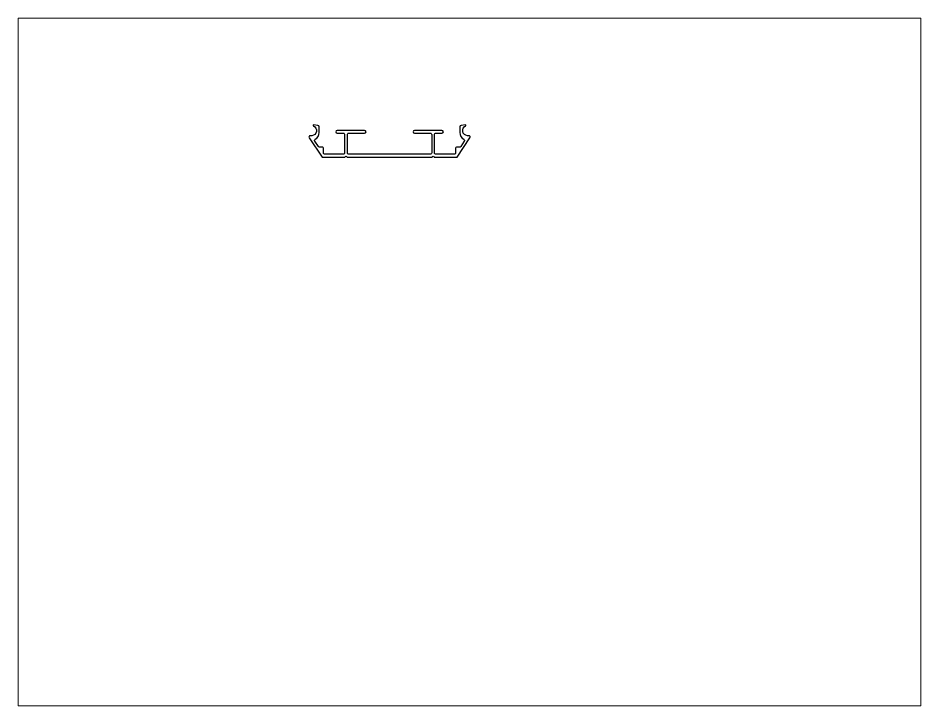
# Paper-space layout 'Layout1' of a CAD drawing. Extents: x 27 to 240, y 20 to 183.
# The model-space entities are those that its viewports show. They can reach past a viewport. Long polylines and large blocks are cut down to what shows.
import ezdxf

# ---------------------------------------------------------------- set-up
doc = ezdxf.new("R2010")
doc.units = 0
doc.header["$LTSCALE"] = 15
doc.layers.get('0').update_dxf_attribs({"linetype": 'CONTINUOUS'})

msp = doc.modelspace()

# ---------------------------------------------------------------- linework, layer by layer
at = {"color": 0, "linetype": 'CONTINUOUS', "ltscale": 0.05}
msp.add_lwpolyline([(174.35, 227.47), (174.35, 219.67, -0.414214), (173.75, 219.07), (138.95, 219.07, -0.414214), (138.35, 219.67), (138.35, 227.47, -0.414214), (138.95, 228.07), (145.7, 228.07, 1), (145.7, 229.27), (133.95, 229.27, 1), (133.95, 228.07), (136.55, 228.07, -0.414214), (137.15, 227.47), (137.15, 219.67, -0.414214), (136.55, 219.07), (128.75, 219.07, -0.414214), (128.15, 219.67), (128.15, 221.47, 0.414214), (127.55, 222.07), (126.45, 222.07, -0.249487), (125.95, 222.33), (124.43, 224.59, -0.436667), (124.63, 225.45, 0.269781), (126.3, 228.32), (126.3, 230.8, 0.383864), (125.76, 231.4), (123.92, 231.59, 0.953652), (123.86, 231.2, -0.756989), (123.1, 226.98), (122.5, 226.98, 0.600657), (122, 226.05), (127.51, 217.87), (137.29, 217.87, -0.654654), (138.21, 217.87), (174.49, 217.87, -0.654654), (175.41, 217.87), (185.19, 217.87), (190.7, 226.05, 0.600657), (190.2, 226.98), (189.6, 226.98, -0.756989), (188.84, 231.2, 0.953652), (188.78, 231.59), (186.94, 231.4, 0.383864), (186.4, 230.8), (186.4, 228.32, 0.269781), (188.07, 225.45, -0.436667), (188.27, 224.59), (186.75, 222.33, -0.249487), (186.25, 222.07), (185.15, 222.07, 0.414214), (184.55, 221.47), (184.55, 219.67, -0.414214), (183.95, 219.07), (176.15, 219.07, -0.414214), (175.55, 219.67), (175.55, 227.47, -0.414214), (176.15, 228.07), (178.75, 228.07, 1), (178.75, 229.27), (167, 229.27, 1), (167, 228.07), (173.75, 228.07, -0.414214)], format="xyb", close=True, dxfattribs=at)

psp = doc.layouts.get("Layout1")

# ---------------------------------------------------------------- viewports
at = {"layer": '0', "color": 0, "linetype": 'BYBLOCK', "ltscale": 0.05}
psp.add_viewport(center=(133.35, 101.6), size=(213.36, 162.56), view_center_point=(190.51, 130.3), view_height=293.8955, dxfattribs=at)

doc.saveas('drawing.dxf')
